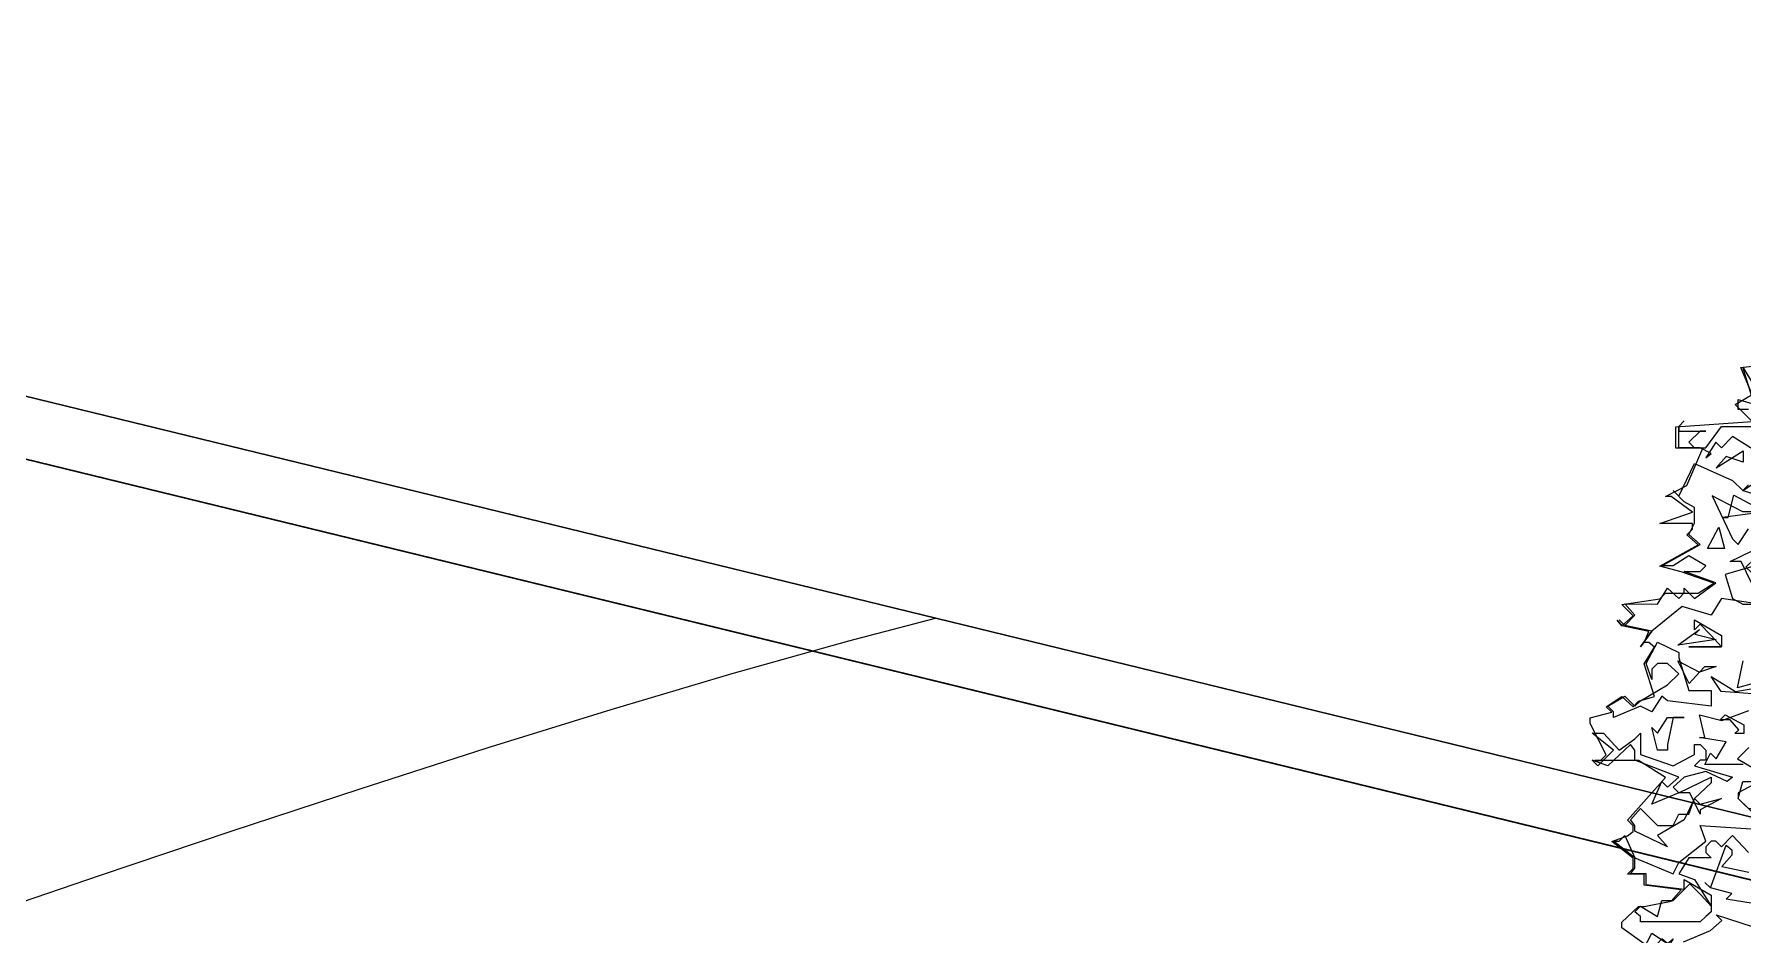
# Model space of a CAD drawing. Header units: millimetres. Extents: x 1667 to 847943, y 724 to 1832625.
# Drawn here: x 670634 to 677075, y 758514 to 761908 of the extents above; entities that cross this region are included whole.
import ezdxf

# ---------------------------------------------------------------- set-up
doc = ezdxf.new("R2010")
doc.units = ezdxf.units.MM
for name, color, linetype, lineweight in [('.', 1, 'Continuous', 0), ('BRICK WALL_MOFA', 22, 'Continuous', 20), ('L-KERB STONE', 183, 'Continuous', 9), ('L-RCC', 212, 'Continuous', 30)]:
    doc.layers.add(name, color=color, linetype=linetype, lineweight=lineweight)
doc.layers.add('ESMinor98.800', color=30, linetype='Continuous')

# ---------------------------------------------------------------- blocks, each defined once
blk = doc.blocks.new('PATHWAY OP1 FF-flat-1')
at = {"layer": 'BRICK WALL_MOFA'}
blk.add_lwpolyline([(-1863604.8, -597967.8), (-1899640.6, -669014.1), (-1911230.3, -729671.8), (-1860419.7, -748390.9), (-1785146.8, -743224.3), (-1776551.7, -747207.7), (-1742526.6, -569655.8), (-1767607.3, -563539.4), (-1856459.9, -583881.4)], close=True, dxfattribs=at)
blk.add_lwpolyline([(-1863604.8, -597967.8), (-1899640.6, -669014.1), (-1911230.3, -729671.8), (-1860419.7, -748390.9), (-1785146.8, -743224.3), (-1776551.7, -747207.7), (-1742526.6, -569655.8), (-1767607.3, -563539.4), (-1856459.9, -583881.4)], close=True, dxfattribs=at)
at = {"layer": 'L-RCC'}
for points in [[(-1864960.9, -600641.6), (-1899640.6, -669014.3), (-1911230.4, -729672.1), (-1860419.8, -748391.1), (-1785146.9, -743224.5), (-1776551.7, -747208), (-1742526.6, -569656), (-1767607.4, -563539.6), (-1853383.9, -583177.3), (-1853332.8, -583401.5), (-1850854.6, -582834.2)], [(-1897642.6, -665583.6), (-1899420.8, -669089.4), (-1910967.9, -729523.7), (-1860386.4, -748158.3), (-1785103.7, -742991), (-1776722.2, -746875.5), (-1742793.7, -569827.6), (-1767609.1, -563776), (-1850854.6, -582834.2)]]:
    blk.add_lwpolyline(points, dxfattribs=at)
blk = doc.blocks.new('TREE2-flat-4')
at = {"color": 85}
blk.add_lwpolyline([(-1192, -694.1), (-1276.6, -634.8), (-1276.6, -613.5), (-1213.2, -554.4), (-1192, -554.4), (-1090.4, -533.4), (-1052.2, -490.8), (-1192, -474), (-1192, -431.6), (-1255.6, -431.6), (-1234.2, -410.6), (-1234.2, -372.2), (-1314.8, -308.8), (-1255.6, -287.8), (-1234.2, -270.7), (-1234.2, -249.4), (-1255.6, -228.4), (-1111.4, -67.5), (-1213.2, -3.8), (-1378.4, -3.8), (-1357, -3.8), (-1336, 17.2), (-1395.3, 135.9), (-1395.3, 156.9), (-1314.7, 178.1), (-1336, 199.1), (-1276.6, 237.5), (-1234.1, 199.1), (-1213.2, 220.6), (-1153.8, 237.5), (-1191.9, 360.3), (-1153.8, 423.7), (-1175, 440.6), (-1191.9, 440.6), (-1175, 483.1), (-1276.6, 504.3), (-1293.5, 525.3), (-1276.6, 504.3), (-1234.1, 542.2), (-1276.6, 584.7), (-1132.8, 605.9), (-1111.3, 626.9), (-988.5, 626.9), (-929.4, 665), (-1052.2, 707.5), (-1132.8, 728.7), (-988.5, 809), (-1031, 847.2), (-1009.7, 868.4), (-1009.7, 889.4), (-1132.8, 889.4), (-1009.7, 931.8), (-1090.3, 991.2), (-1111.3, 991.2), (-1030.9, 1033.4), (-971.6, 1173.2), (-1073.4, 1173.2), (-1073.4, 1253.8), (-785.3, 1274.7), (-848.8, 1338.4), (-785.3, 1376.5), (-827.8, 1478.1), (-645.6, 1499.3)], dxfattribs=at)
at = {"color": 63}
for points in [[(-757.1, 1153.3), (-858.7, 1217), (-901.1, 1174.5), (-922.4, 1196), (-960.3, 1136.6), (-939.3, 1153.3), (-981.5, 1174.5), (-1062.1, 1174.5), (-1062.1, 1255.1), (-1040.9, 1276.1), (-1062.1, 1255.1), (-1062.1, 1238.2), (-960.3, 1238.2), (-981.5, 1238.2), (-1023.9, 1196), (-1002.7, 1174.5), (-960.3, 1174.5), (-901.1, 1255.1), (-778.1, 1255.1)], [(-799.6, 1318.8), (-837.5, 1318.8), (-837.5, 1356.7), (-778.1, 1339.7), (-820.8, 1479.5), (-735.9, 1339.7)], [(-820.8, 1013.8), (-698, 1094.1)], [(-799.6, 1034.8), (-820.8, 1013.8), (-676.8, 971.3)], [(-735.9, 933.2), (-820.8, 933.2), (-936.4, 993.9), (-858.7, 831.6), (-837.5, 810.4), (-799.6, 869.8)], [(-719, 747), (-886.9, 697.5), (-858.7, 607.2), (-820.8, 586.2), (-757.1, 586.2)], [(-757.1, 586.2), (-901.2, 607.2), (-939.3, 543.6), (-1049.5, 577.4), (-1163.7, 484.4), (-1205.9, 425.1), (-1163.7, 484.4), (-1265.3, 505.7), (-1286.5, 526.7), (-1265.3, 505.7), (-1227.1, 543.6), (-1265.3, 586.3), (-1142.5, 586.2), (-1104.3, 645.4), (-1062.1, 607.2), (-1040.9, 628.5), (-1040.9, 645.4), (-1002.7, 607.2), (-922.4, 666.4), (-1040.9, 708.8), (-981.5, 708.8), (-960.3, 730), (-1024, 768.2), (-1083.1, 730), (-1125.5, 730), (-981.5, 810.4), (-1024, 848.6), (-1002.7, 891), (-1002.7, 950.4), (-1040.9, 971.4), (-1083.1, 1013.8), (-1062.1, 992.6), (-1002.7, 1115.4), (-858.7, 1051.7), (-820.8, 1013.8), (-820.8, 1013.8)], [(-1062.1, 382.9), (-1024, 260.1), (-939.3, 260), (-939.3, 200.7), (-1104.3, 221.9), (-1125.6, 238.8), (-1163.7, 179.5), (-1205.9, 200.7), (-1307.7, 158.3), (-1307.7, 179.5), (-1328.7, 200.7), (-1265.3, 238.8), (-1227.1, 200.7), (-1205.9, 221.9), (-1104.3, 281), (-1062.1, 323.5), (-1104.3, 361.6), (-1142.5, 361.6), (-1163.7, 340.6), (-1163.7, 302.3), (-1184.9, 361.6), (-1142.5, 442), (-1062.1, 403.8), (-1062.1, 382.9), (-1062.1, 382.9)], [(-1024, 425.1), (-901.2, 425.1), (-1024, 425.1), (-1024, 425.1)], [(-737.7, 274.9), (-699.6, 274.9), (-699.6, 240.9), (-901.6, 256), (-939.8, 313.1), (-848.4, 256), (-737.7, 274.9), (-737.7, 274.9)], [(-1083.1, 158.2), (-1104.4, 56.7), (-1104.4, 35.4), (-1142.5, 35.4), (-1163.7, 120.3), (-1142.5, 99.1), (-1104.3, 158.2), (-1040.9, 158.2), (-1083.1, 158.2), (-1083.1, 158.2)], [(-816.5, 97.7), (-849.9, 97.7), (-835, 112.6), (-868.5, 149.9), (-905.9, 149.9), (-887.2, 168.4), (-816.5, 131.1), (-816.5, 97.7), (-816.5, 97.7)], [(-1286.5, 35.5), (-1227.2, 77.9), (-1205.9, 99.1), (-1205.9, 18.7), (-1083.1, -23.7), (-1002.8, 18.7), (-1002.8, 56.7), (-981.6, 56.7), (-960.3, 35.4), (-960.3, -2.5), (-981.6, -2.5), (-1002.8, -23.7), (-858.8, -66.1), (-880, -83.1), (-960.3, -44.9), (-1040.9, -66.1), (-1083.1, -104.1), (-1062.1, -125.3), (-1163.7, -167.7), (-1125.6, -83.1), (-1104.4, -104.1), (-1062.1, -66.1), (-1227.2, -2.5), (-1227.2, 35.4), (-1244.1, 56.7), (-1328.7, -23.7), (-1388.1, -2.5), (-1367.1, -23.7), (-1307.7, 35.5), (-1388.1, 99.1), (-1345.7, 99.1), (-1286.5, 35.5), (-1286.5, 35.5)], [(-837.5, -125.3), (-837.5, -146.5), (-799.6, -184.7), (-719, -184.7), (-778.2, -205.9), (-837.5, -146.5), (-820.8, -83.1), (-757.2, -83.1), (-837.5, -125.3), (-837.5, -125.3)], [(-799.6, -349.7), (-858.8, -286.5), (-901.2, -328.7), (-922.4, -307.5), (-939.4, -307.5), (-960.3, -328.7), (-960.3, -349.7), (-939.4, -370.9), (-1024, -370.9), (-1062.2, -430.3), (-1002.8, -451.5), (-939.4, -553.1), (-939.4, -574.3), (-960.4, -591.2), (-981.6, -612.2), (-1206, -612.2), (-1206, -591.2), (-1227.2, -574.3), (-1206, -553.1), (-1142.5, -591.2), (-1125.6, -531.8), (-1083.2, -531.8), (-1040.9, -489.4), (-1185, -472.5), (-1185, -430.3), (-1244.1, -430.2), (-1227.2, -409), (-1227.2, -370.9), (-1307.8, -307.4), (-1286.5, -307.4), (-1265.3, -286.5), (-1227.2, -370.9), (-1083.2, -430.3), (-1062.2, -387.8), (-960.3, -307.5), (-981.6, -248.1), (-654, -269.3)], [(-1142.5, -286.5), (-1104.4, -328.7), (-1227.2, -269.3), (-1227.2, -248.1), (-1244.1, -226.9), (-1205.9, -184.6), (-1142.5, -248.1), (-1083.1, -248.1), (-1062.1, -205.9), (-1024, -205.9), (-1002.8, -146.5), (-1040.9, -226.9), (-1142.5, -286.5), (-1142.5, -286.5)], [(-1083.2, -675.9), (-1104.4, -714), (-1104.4, -692.8), (-1125.6, -675.9), (-1142.5, -692.8), (-1142.5, -735), (-1163.8, -714), (-1227.2, -794.4), (-1206, -815.6), (-1083.2, -777.2), (-1227.2, -836.8), (-1227.2, -714), (-1244.1, -735), (-1244.1, -756.2), (-1227.2, -777.2), (-1163.8, -654.4), (-1104.4, -692.8), (-1083.2, -675.9), (-1083.2, -675.9)]]:
    blk.add_lwpolyline(points, dxfattribs=at)
at = {"color": 106}
for points in [[(-1043.9, -687.1), (-942.1, -644.7), (-899.6, -606.6), (-921.1, -585.6), (-738.9, -644.7)], [(-781.1, -543.1), (-882.7, -526.2), (-861.7, -505), (-942.1, -483.8), (-963.3, -462.8), (-942.1, -483.8), (-882.7, -323), (-861.7, -340), (-861.7, -361), (-899.6, -403.4), (-798.3, -424.6)], [(-882.6, 1142.2), (-921, 1099.8), (-819.2, 1163.2), (-819.2, 1121), (-882.6, 1142.2), (-882.6, 1142.2)], [(-953.3, 795.7), (-911.1, 876.3), (-889.6, 795.7), (-953.3, 795.7), (-953.3, 795.7)], [(-809.5, 725.7), (-788.3, 704.7), (-707.7, 725.7), (-788.3, 683.3), (-788.3, 666.4), (-826.2, 747), (-868.7, 747), (-745.9, 806.1), (-745.9, 785.1), (-809.5, 725.7), (-809.5, 725.7)], [(-921, 451.9), (-1064.8, 430.7), (-984.2, 490.1), (-1001.2, 473.1), (-921, 451.9), (-921, 451.9)], [(-798.3, 45.4), (-840.5, 3.2), (-738.9, -56.2)], [(-819.2, -18.1), (-963.3, -18.1), (-942, 24.4), (-921.1, 3.2), (-882.7, 66.6), (-984.3, 83.5), (-963.3, 83.5), (-984.3, 168.2), (-899.6, 147.2), (-798.2, 185.1)], [(-781.1, 286.7), (-840.5, 269.8), (-819.2, 371.6)], [(-963.3, 350.3), (-921, 350.3), (-984.2, 329.1), (-1022.6, 286.7), (-1064.8, 371.6), (-984.2, 329.1), (-963.3, 350.3), (-963.3, 350.3)], [(-1002.8, -146.5), (-981.6, -167.7), (-901.2, -146.5), (-981.6, -188.9), (-981.6, -205.9), (-1019.9, -125.3), (-1062.1, -125.3), (-939.3, -66.1), (-939.3, -87.4), (-1002.8, -146.5), (-1002.8, -146.5)]]:
    blk.add_lwpolyline(points, dxfattribs=at)
at = {"color": 99}
for points in [[(-896.9, 912), (-875.6, 912), (-854.4, 996.9), (-735.9, 933.2), (-896.9, 912), (-896.9, 912)], [(-901.2, 425.1), (-939.3, 467.5), (-981.5, 509.7), (-1002.8, 488.7), (-1002.8, 526.6), (-901.2, 467.5), (-901.2, 425.1), (-901.2, 425.1)], [(-939.4, -553.1), (-977.3, -510.6), (-1019.9, -468.4), (-1040.9, -489.4), (-1040.9, -451.5), (-939.4, -510.6), (-939.4, -553.1), (-939.4, -553.1)]]:
    blk.add_lwpolyline(points, dxfattribs=at)
blk = doc.blocks.new('zw$529B-flat-1')
at = {"layer": '.'}
blk.add_blockref('TREE2-flat-4', (156511.8, 163398.9), dxfattribs=at)
blk = doc.blocks.new('zw$39B4-flat-1')
at = {"layer": 'ESMinor98.800', "color": 30, "transparency": 33554559}
blk.add_lwpolyline([(149004, 162793.5), (149501.2, 162962.4), (149994.1, 163128), (150480.7, 163288.5), (150959, 163442.3), (151426.8, 163587.6), (151882.1, 163722.9), (152322.8, 163846.3), (152649.2, 163931.2)], dxfattribs=at)

msp = doc.modelspace()

# ---------------------------------------------------------------- linework, layer by layer
at = {"layer": 'BRICK WALL_MOFA', "lineweight": 5}
msp.add_line((690086.193, 755791.821), (665005.448, 761908.188), dxfattribs=at)
at = {"layer": 'BRICK WALL_MOFA'}
msp.add_lwpolyline([(679783.187, 758067.851), (665003.734, 761672.072), (576309.182, 741366.326), (576307.357, 741362.73)], dxfattribs=at)
at = {"layer": 'L-KERB STONE'}
msp.add_lwpolyline([(665030.164, 734197.714), (665812.057, 734376.743, -0.01716275), (666812.736, 734569.988, 1.00062497), (663010.771, 758471.86)], format="xyb", dxfattribs=at)

# ---------------------------------------------------------------- block references
at = {"layer": '.'}
for name, p in [('zw$529B-flat-1', (521383.102, 595775.339)), ('zw$39B4-flat-1', (521382.382, 595775.774))]:
    msp.add_blockref(name, p, dxfattribs=at)
msp.add_blockref('PATHWAY OP1 FF-flat-1', (2432612.794, 1325447.618))

doc.saveas('drawing.dxf')
